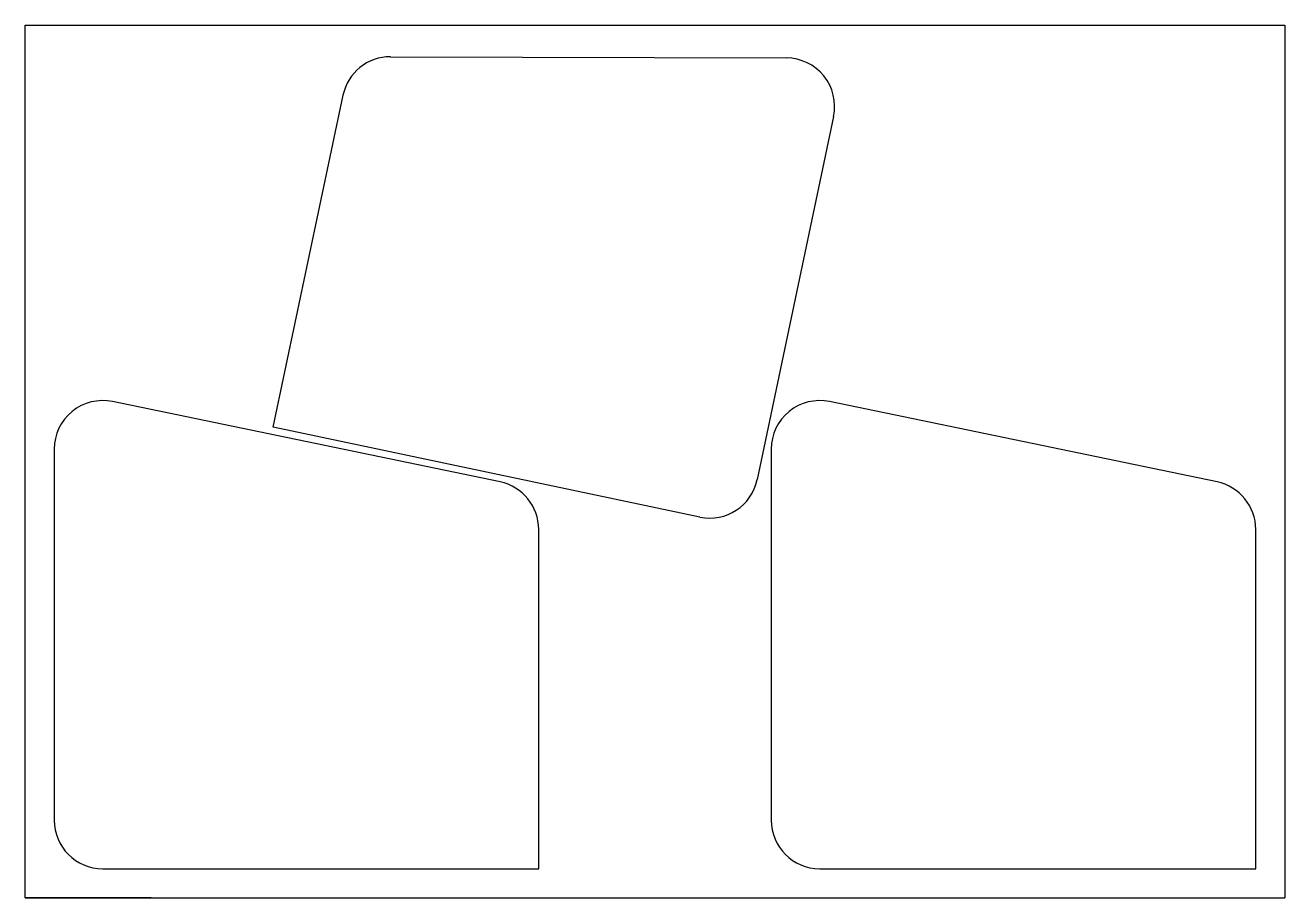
# Model space of a CAD drawing. Header units: millimetres. Extents: x 0 to 1300, y 0 to 900.
import ezdxf

# ---------------------------------------------------------------- set-up
doc = ezdxf.new("R2010")
doc.units = ezdxf.units.MM
doc.header["$MEASUREMENT"] = 0
doc.layers.add('Limits', color=82, linetype='Continuous')

msp = doc.modelspace()

# ---------------------------------------------------------------- linework, layer by layer
for p, q in [((0, 0), (0, 900)), ((0, 900), (1300, 900)), ((1300, 900), (1300, 0)), ((0, 0), (1300, 0))]:
    msp.add_line(p, q)
at = {"color": 7, "linetype": 'Continuous', "lineweight": 25}
for p, q in [((377.1, 867.5), (785.6, 866.2)), ((256, 485.3), (328, 827.8)), ((834.3, 806), (755.5, 431.3)), ((490.1, 429), (90.1, 511.8)), ((1230.1, 429), (830.1, 511.8)), ((696.3, 392.7), (256, 485.3)), ((30, 462.8), (30, 80)), ((770, 462.8), (770, 80)), ((530, 30), (530, 380)), ((1270, 30), (1270, 380)), ((80, 30), (530, 30)), ((820, 30), (1270, 30))]:
    msp.add_line(p, q, dxfattribs=at)
for centre, start, end in [((376.9, 817.5), 89.8191, 168.1243), ((785.4, 816.2), 348.1243, 89.8191), ((80, 462.8), 78.3052, 180), ((820, 462.8), 78.3052, 180), ((706.6, 441.6), 258.1243, 348.1243), ((480, 380), 0, 78.3052), ((1220, 380), 0, 78.3052), ((80, 80), 180, 270), ((820, 80), 180, 270)]:
    msp.add_arc(centre, 50, start, end, dxfattribs=at)
at = {"layer": 'Limits'}
msp.add_line((130, 0), (0, 0), dxfattribs=at)

doc.saveas('drawing.dxf')
